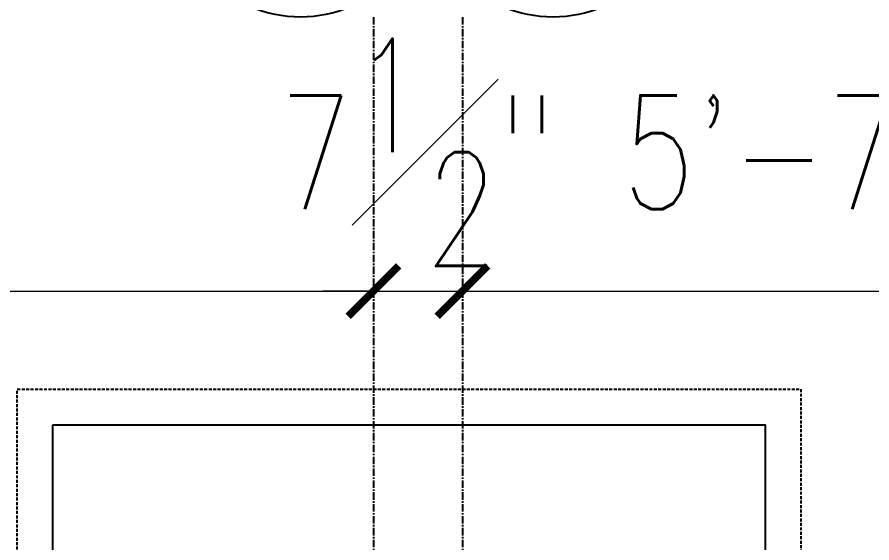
# Model space of a CAD drawing. Header units: inches. Extents: x 99023 to 109265, y 17199 to 18675.
# Drawn here: x 103552.8 to 103624.8, y 18430 to 18474.3 of the extents above; entities that cross this region are included whole.
import ezdxf

# ---------------------------------------------------------------- set-up
doc = ezdxf.new("R2010")
doc.units = ezdxf.units.IN
doc.linetypes.add('CENTER', pattern=[2, 1.25, -0.25, 0.25, -0.25])
doc.linetypes.add('HIDDEN', pattern=[0.375, 0.25, -0.125])
doc.layers.get('0').update_dxf_attribs({"color": 255})
doc.layers.add('DIM', color=250, linetype='Continuous', lineweight=15)
for name, color, linetype in [('FOOT', 4, 'Continuous'), ('FRN', 8, 'Continuous'), ('HATCH', 8, 'Continuous'), ('PLAN', 1, 'Continuous')]:
    doc.layers.add(name, color=color, linetype=linetype)
doc.styles.add('ROMANS', font='romans.shx', dxfattribs={"width": 0.75})
doc.dimstyles.new('JCK', dxfattribs={"dimscale": 4.25, "dimtxt": 3.25, "dimasz": 1.5, "dimexe": 1, "dimexo": 1, "dimgap": 0.5, "dimtad": 1, "dimdec": 1, "dimzin": 0, "dimdsep": 46, "dimlunit": 4, "dimtxsty": 'ROMANS', "dimblk": 'ARCHTICK', "dimcen": 0.09, "dimdle": 1, "dimclrd": 5, "dimclre": 5, "dimclrt": 6, "dimadec": 0, "dimazin": 0, "dimtfac": 1, "dimtdec": 1, "dimtix": 1, "dimtmove": 2, "dimatfit": 0, "dimfxl": 1, "dimfrac": 1, "dimtolj": 1, "dimtzin": 0, "dimlwd": -1, "dimlwe": -1, "dimarcsym": 0})

# ---------------------------------------------------------------- blocks, each defined once
blk = doc.blocks.new('_ArchTick')
at = {"color": 0, "linetype": 'ByBlock', "const_width": 0.15}
blk.add_lwpolyline([(-0.5, -0.5), (0.5, 0.5)], dxfattribs=at)
blk = doc.blocks.new('*D91')
at = {"layer": 'Defpoints', "color": 0, "linetype": 'ByBlock', "lineweight": -2, "transparency": 16777216}
for p in [(103498.844, 18451.201), (103582.844, 18451.201), (103582.844, 18451.201)]:
    blk.add_point(p, dxfattribs=at)
at = {"layer": 'DIM', "color": 5, "linetype": 'ByBlock', "transparency": 16777216}
blk.add_line((103496.719, 18451.201), (103584.969, 18451.201), dxfattribs=at)
at = {"layer": 'DIM', "color": 5, "linetype": 'ByBlock', "transparency": 16777216, "xscale": 4.25, "yscale": 4.25, "zscale": 4.25, "rotation": 180}
blk.add_blockref('_ArchTick', (103498.844, 18451.201), dxfattribs=at)
at = {"layer": 'DIM', "color": 5, "linetype": 'ByBlock', "transparency": 16777216, "xscale": 4.25, "yscale": 4.25, "zscale": 4.25}
blk.add_blockref('_ArchTick', (103582.844, 18451.201), dxfattribs=at)
at = {"layer": 'DIM', "color": 6, "linetype": 'ByBlock', "transparency": 16777216, "insert": (103540.844, 18459.018), "char_height": 9.5625, "attachment_point": 5, "style": 'ROMANS'}
blk.add_mtext("\\A1;7'", dxfattribs=at)
blk = doc.blocks.new('*D92')
at = {"layer": 'Defpoints', "color": 0, "linetype": 'ByBlock', "lineweight": -2, "transparency": 16777216}
for p in [(103582.844, 18451.201), (103590.344, 18451.201), (103590.344, 18451.201)]:
    blk.add_point(p, dxfattribs=at)
at = {"layer": 'DIM', "color": 5, "linetype": 'ByBlock', "transparency": 16777216}
for p, q in [((103582.844, 18451.201), (103578.594, 18451.201)), ((103582.844, 18451.201), (103590.344, 18451.201)), ((103590.344, 18451.201), (103594.594, 18451.201))]:
    blk.add_line(p, q, dxfattribs=at)
at = {"layer": 'DIM', "color": 5, "linetype": 'ByBlock', "transparency": 16777216, "xscale": 4.25, "yscale": 4.25, "zscale": 4.25}
blk.add_blockref('_ArchTick', (103582.844, 18451.201), dxfattribs=at)
at = {"layer": 'DIM', "color": 5, "linetype": 'ByBlock', "transparency": 16777216, "xscale": 4.25, "yscale": 4.25, "zscale": 4.25, "rotation": 180}
blk.add_blockref('_ArchTick', (103590.344, 18451.201), dxfattribs=at)
at = {"layer": 'DIM', "color": 6, "linetype": 'ByBlock', "transparency": 16777216, "insert": (103586.594, 18462.888), "char_height": 9.5625, "attachment_point": 5, "style": 'ROMANS'}
blk.add_mtext('\\A1;7{\\H1x;\\S1#2;}"', dxfattribs=at)
blk = doc.blocks.new('*D93')
at = {"layer": 'Defpoints', "color": 0, "linetype": 'ByBlock', "lineweight": -2, "transparency": 16777216}
for p in [(103590.344, 18451.201), (103657.844, 18451.201), (103657.844, 18451.201)]:
    blk.add_point(p, dxfattribs=at)
at = {"layer": 'DIM', "color": 5, "linetype": 'ByBlock', "transparency": 16777216}
blk.add_line((103588.219, 18451.201), (103659.969, 18451.201), dxfattribs=at)
at = {"layer": 'DIM', "color": 5, "linetype": 'ByBlock', "transparency": 16777216, "xscale": 4.25, "yscale": 4.25, "zscale": 4.25, "rotation": 180}
blk.add_blockref('_ArchTick', (103590.344, 18451.201), dxfattribs=at)
at = {"layer": 'DIM', "color": 5, "linetype": 'ByBlock', "transparency": 16777216, "xscale": 4.25, "yscale": 4.25, "zscale": 4.25}
blk.add_blockref('_ArchTick', (103657.844, 18451.201), dxfattribs=at)
at = {"layer": 'DIM', "color": 6, "linetype": 'ByBlock', "transparency": 16777216, "insert": (103624.094, 18462.888), "char_height": 9.5625, "attachment_point": 5, "style": 'ROMANS'}
blk.add_mtext('\\A1;5\'-7{\\H1x;\\S1#2;}"', dxfattribs=at)
blk = doc.blocks.new('RTHTRHTRJ')
at = {"layer": 'FOOT', "ltscale": 2}
blk.add_lwpolyline([(103555.844, 18439.939), (103615.844, 18439.939), (103615.844, 18379.939), (103555.844, 18379.939)], close=True, dxfattribs=at)
at = {"layer": 'FRN', "color": 8}
for centre in [(103576.703, 18484.902), (103597.984, 18484.902)]:
    blk.add_circle(centre, 10.641, dxfattribs=at)
at = {"layer": 'HATCH', "linetype": 'HIDDEN'}
blk.add_lwpolyline([(103552.844, 18442.939), (103618.844, 18442.939), (103618.844, 18376.939), (103552.844, 18376.939)], close=True, dxfattribs=at)
at = {"layer": 'PLAN', "color": 8, "linetype": 'CENTER', "ltscale": 0.5}
for p, q in [((103582.844, 18474.261), (103582.844, 17734.899)), ((103590.344, 18474.261), (103590.344, 17734.899))]:
    blk.add_line(p, q, dxfattribs=at)
at = {"layer": 'DIM', "linetype": 'ByBlock'}
for base, p1, p2, picture, middle in [((103590.344, 18451.201), (103582.844, 18451.201), (103590.344, 18451.201), '*D92', (103586.594, 18462.888)), ((103657.844, 18451.201), (103590.344, 18451.201), (103657.844, 18451.201), '*D93', (103624.094, 18462.888)), ((103582.844, 18451.201), (103498.844, 18451.201), (103582.844, 18451.201), '*D91', (103540.844, 18459.018))]:
    dim = blk.add_linear_dim(base=base, p1=p1, p2=p2, dimstyle='JCK', override={"dimtxt": 2.25, "dimasz": 1, "dimexe": 0.5, "dimexo": 0.5, "dimdle": 0.5}, dxfattribs=at)
    dim.commit()
    dim.dimension.update_dxf_attribs({"geometry": picture, "text_midpoint": middle})

msp = doc.modelspace()

# ---------------------------------------------------------------- block references
at = {"color": 18, "lineweight": -2, "true_color": 0x000000}
msp.add_blockref('RTHTRHTRJ', (0, 0), dxfattribs=at)

doc.saveas('drawing.dxf')
